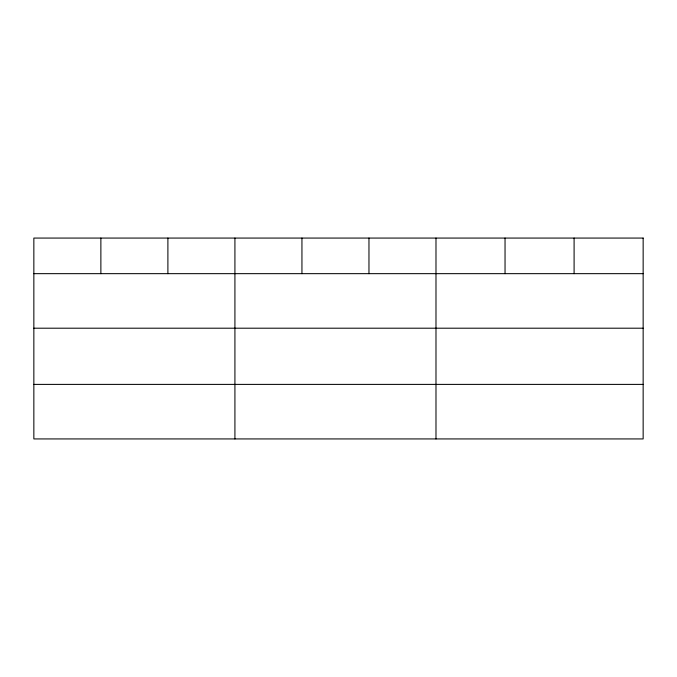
<?xml version="1.0" encoding="UTF-8"?>
<svg xmlns="http://www.w3.org/2000/svg" width="677" height="677" viewBox="0 0 677 677"><rect width="100%" height="100%" fill="white"/><g stroke="black" fill="none" stroke-linecap="round" stroke-linejoin="round"><path stroke-width="1.02" d="M33.85 273.66L643.15 273.66M33.85 328.201L643.15 328.201M33.85 384.392L643.15 384.392M574.096 238.067L574.096 273.66M505.042 238.067L505.042 273.66M435.988 238.067L435.988 438.933M368.965 238.067L368.965 273.66M301.942 238.067L301.942 273.66M234.919 238.067L234.919 438.933M167.896 238.067L167.896 273.66M100.873 238.067L100.873 273.66M643.15 238.067L33.85 238.067L33.85 438.933L643.15 438.933L643.15 238.067"/></g></svg>
